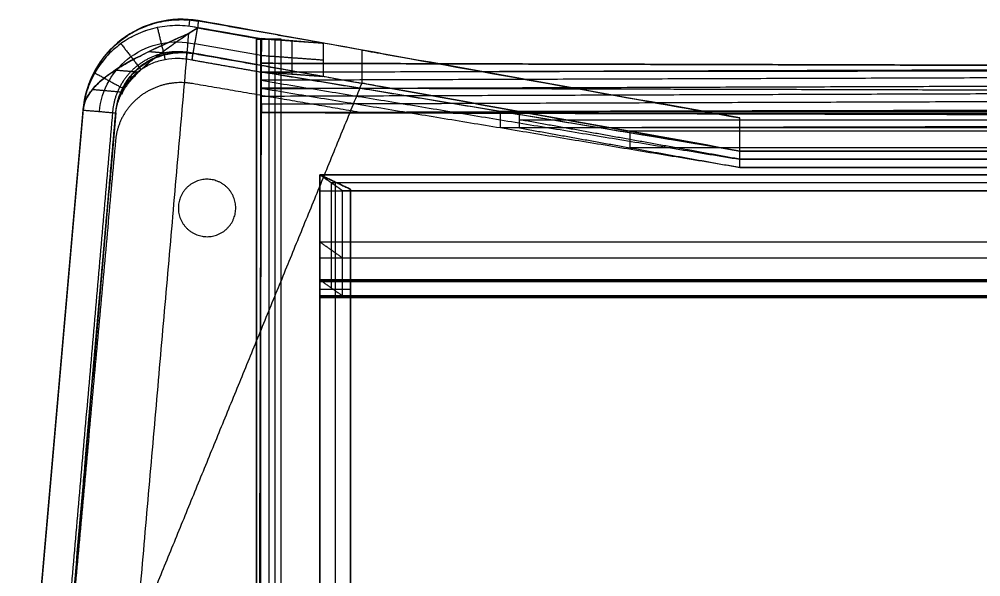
# Model space of a CAD drawing. Header units: millimetres. Extents: x -24510 to 1389, y 0 to 2011.
# Drawn here: x -24509.7 to -24275.1, y 1555.3 to 1691.3 of the extents above; entities that cross this region are included whole.
import ezdxf

# ---------------------------------------------------------------- set-up
doc = ezdxf.new("R2010")
doc.units = ezdxf.units.MM
doc.header["$MEASUREMENT"] = 0
doc.layers.add('Domyślny', color=7, linetype='Continuous', true_color=0x000000)
doc.layers.add('Warstwa 03', color=252, linetype='Continuous', true_color=0x696969)

msp = doc.modelspace()

# ---------------------------------------------------------------- linework, layer by layer
at = {"layer": 'Domyślny'}
for p, q in [((-24450.69, 1680.54, 1943.77), (-24450.68, 1680.54, 1947.77)), ((-24450.68, 1678.39, 1945.69), (-24450.69, 1674.39, 1945.69)), ((-24450.67, 1674.54, 1943.77), (-24450.66, 1674.54, 1947.77)), ((-24450.63, 1672.54, 1941.77), (-24450.62, 1668.54, 1941.77)), ((-24450.6, 1668.54, 1935.77), (-24450.62, 1672.54, 1935.77)), ((-24450.64, 1668.54, 1947.77), (-24450.65, 1668.54, 1943.77)), ((-24392.3, 1664.76, 1888.07), (-24392.29, 1668.76, 1888.07)), ((-24387.59, 1664.77, 1422.47), (-24387.59, 1668.77, 1422.47)), ((-24360.73, 1663.95, 1626.48), (-24360.73, 1659.95, 1626.48)), ((-24333.91, 1659.13, 1830.44), (-24333.92, 1655.13, 1830.44)), ((-24333.86, 1655.14, 1830.48), (-24333.86, 1659.14, 1830.48)), ((-24436.32, 1653.35, 1433.7), (-24436.32, 1653.35, 1440.46))]:
    msp.add_line(p, q, dxfattribs=at)
msp.add_polyline3d([(-24450.64, 1678.42, 1945.55), (-24086.82, 1678.84, 1945.75), (-24205.55, 1659.12, 1830.48), (-24333.86, 1659.14, 1830.48)], close=True, dxfattribs=at)
for points, degree in [([(-24426.09, 1675.59, 1130.52), (-24447.12, 1679.35, 1130.52), (-24468.15, 1683.12, 1130.52)], 2), ([(-24450.69, 1680.54, 1943.77), (-24450.67, 1674.54, 1943.77), (-24450.65, 1668.54, 1943.77)], 2), ([(-24087.72, 1679.57, 1942.73), (-24269.21, 1680.05, 1943.25), (-24450.69, 1680.54, 1943.77)], 2), ([(-24450.64, 1668.54, 1945.77), (-24450.67, 1674.54, 1945.77), (-24450.69, 1680.54, 1945.77)], 2), ([(-24450.69, 1680.54, 1945.77), (-24269.2, 1680.05, 1945.25), (-24087.72, 1679.57, 1944.73)], 2), ([(-24450.68, 1680.54, 1947.77), (-24450.67, 1676.54, 1947.77), (-24450.65, 1672.54, 1947.77)], 2), ([(-24087.71, 1679.57, 1946.73), (-24269.19, 1680.05, 1947.25), (-24450.68, 1680.54, 1947.77)], 2), ([(-24087.72, 1677.57, 1946.73), (-24269.2, 1676.98, 1946.21), (-24450.69, 1676.39, 1945.69)], 2), ([(-24450.68, 1678.39, 1945.69), (-24269.19, 1678.98, 1946.21), (-24087.71, 1679.57, 1946.73)], 2), ([(-24333.91, 1659.13, 1830.44), (-24392.29, 1668.76, 1888.07), (-24450.68, 1678.39, 1945.69)], 2), ([(-24425.36, 1668.35, 1418.48), (-24446.39, 1671.96, 1418.48), (-24467.42, 1675.58, 1418.48)], 2), ([(-24467.42, 1675.58, 1418.48), (-24467.42, 1675.58, 1420.48), (-24467.42, 1675.58, 1422.48)], 2), ([(-24425.36, 1668.35, 1422.48), (-24446.39, 1671.96, 1422.48), (-24467.42, 1675.58, 1422.48)], 2), ([(-24450.69, 1676.39, 1945.69), (-24392.3, 1666.76, 1888.07), (-24333.91, 1657.13, 1830.44)], 2), ([(-24450.69, 1674.39, 1945.69), (-24269.21, 1674.98, 1946.21), (-24087.72, 1675.57, 1946.73)], 2), ([(-24333.92, 1655.13, 1830.44), (-24392.3, 1664.76, 1888.07), (-24450.69, 1674.39, 1945.69)], 2), ([(-24450.67, 1674.54, 1943.77), (-24286.71, 1674.1, 1943.3), (-24122.75, 1673.66, 1942.83)], 2), ([(-24450.66, 1674.54, 1947.77), (-24269.17, 1674.05, 1947.25), (-24087.69, 1673.57, 1946.73)], 2), ([(-24450.64, 1672.54, 1943.77), (-24329.66, 1672.95, 1943.42), (-24208.68, 1673.37, 1943.08), (-24087.7, 1673.78, 1942.73)], 3), ([(-24450.63, 1672.54, 1941.77), (-24269.15, 1673.16, 1941.19), (-24087.66, 1673.78, 1940.6)], 2), ([(-24450.62, 1672.54, 1935.77), (-24269.13, 1673.16, 1935.19), (-24087.65, 1673.78, 1934.6)], 2), ([(-24450.65, 1672.54, 1947.77), (-24450.65, 1670.54, 1947.77), (-24450.64, 1668.54, 1947.77)], 2), ([(-24450.63, 1668.54, 1943.77), (-24450.63, 1669.88, 1943.77), (-24450.64, 1671.21, 1943.77), (-24450.64, 1672.54, 1943.77)], 3), ([(-24450.64, 1672.54, 1943.77), (-24450.63, 1672.54, 1939.77), (-24450.62, 1672.54, 1935.77)], 2), ([(-24450.61, 1670.54, 1935.77), (-24450.62, 1670.54, 1939.77), (-24450.63, 1670.54, 1943.77)], 2), ([(-24087.64, 1671.78, 1934.6), (-24269.12, 1671.16, 1935.19), (-24450.61, 1670.54, 1935.77)], 2), ([(-24450.65, 1668.54, 1943.77), (-24450.64, 1668.54, 1943.77), (-24450.63, 1668.54, 1943.77)], 2), ([(-24450.64, 1668.54, 1947.77), (-24269.15, 1668.05, 1947.25), (-24087.67, 1667.57, 1946.73)], 2), ([(-24450.64, 1668.54, 1947.77), (-24450.63, 1668.54, 1945.77), (-24450.63, 1668.54, 1943.77)], 2), ([(-24450.63, 1668.54, 1945.77), (-24450.64, 1668.54, 1945.77), (-24450.64, 1668.54, 1945.77)], 2), ([(-24450.63, 1668.54, 1943.77), (-24329.65, 1668.95, 1943.42), (-24208.67, 1669.37, 1943.08), (-24087.69, 1669.78, 1942.73)], 3), ([(-24450.63, 1668.54, 1943.77), (-24269.15, 1668.05, 1943.25), (-24087.68, 1667.57, 1942.73)], 2), ([(-24450.63, 1668.54, 1943.77), (-24450.61, 1668.54, 1939.77), (-24450.6, 1668.54, 1935.77)], 2), ([(-24087.67, 1667.57, 1944.73), (-24269.15, 1668.05, 1945.25), (-24450.63, 1668.54, 1945.77)], 2), ([(-24450.62, 1668.54, 1941.77), (-24269.14, 1669.16, 1941.19), (-24087.65, 1669.78, 1940.6)], 2), ([(-24450.6, 1668.54, 1935.77), (-24269.12, 1669.16, 1935.19), (-24087.63, 1669.78, 1934.6)], 2), ([(-24113.4, 1668.41, 1418.48), (-24269.38, 1668.38, 1418.48), (-24425.36, 1668.35, 1418.48)], 2), ([(-24113.4, 1668.41, 1422.48), (-24269.38, 1668.38, 1422.48), (-24425.36, 1668.35, 1422.48)], 2), ([(-24425.36, 1668.35, 1418.48), (-24425.36, 1668.35, 1420.48), (-24425.36, 1668.35, 1422.48)], 2), ([(-24146.65, 1669.34, 1888.59), (-24269.47, 1669.05, 1888.33), (-24392.29, 1668.76, 1888.07)], 2), ([(-24151.84, 1668.76, 1422.47), (-24269.71, 1668.76, 1422.47), (-24387.59, 1668.77, 1422.47)], 2), ([(-24387.59, 1668.77, 1422.47), (-24360.73, 1663.95, 1626.48), (-24333.86, 1659.14, 1830.48)], 2), ([(-24387.59, 1666.77, 1422.47), (-24269.71, 1666.76, 1422.47), (-24151.84, 1666.76, 1422.47)], 2), ([(-24333.86, 1657.14, 1830.48), (-24360.73, 1661.95, 1626.48), (-24387.59, 1666.77, 1422.47)], 2), ([(-24146.66, 1665.34, 1888.59), (-24269.48, 1665.05, 1888.33), (-24392.3, 1664.76, 1888.07)], 2), ([(-24151.84, 1664.76, 1422.47), (-24269.71, 1664.76, 1422.47), (-24387.59, 1664.77, 1422.47)], 2), ([(-24387.59, 1664.77, 1422.47), (-24360.73, 1659.95, 1626.48), (-24333.86, 1655.14, 1830.48)], 2), ([(-24178.69, 1663.94, 1626.48), (-24269.71, 1663.95, 1626.48), (-24360.73, 1663.95, 1626.48)], 2), ([(-24486.18, 1661.78, 1418.48), (-24493.92, 1576.36, 1418.48), (-24501.66, 1490.95, 1418.48)], 2), ([(-24486.18, 1661.78, 1422.48), (-24493.92, 1576.36, 1422.48), (-24501.66, 1490.95, 1422.48)], 2), ([(-24486.18, 1661.78, 1418.48), (-24486.18, 1661.78, 1420.48), (-24486.18, 1661.78, 1422.48)], 2), ([(-24178.69, 1659.94, 1626.48), (-24269.71, 1659.95, 1626.48), (-24360.73, 1659.95, 1626.48)], 2), ([(-24205.59, 1659.11, 1830.44), (-24269.75, 1659.12, 1830.44), (-24333.91, 1659.13, 1830.44)], 2), ([(-24333.86, 1659.14, 1830.48), (-24269.71, 1659.13, 1830.48), (-24205.55, 1659.12, 1830.48)], 2), ([(-24333.91, 1657.13, 1830.44), (-24269.76, 1657.12, 1830.44), (-24205.6, 1657.11, 1830.44)], 2), ([(-24205.55, 1657.12, 1830.48), (-24269.71, 1657.13, 1830.48), (-24333.86, 1657.14, 1830.48)], 2), ([(-24205.6, 1655.11, 1830.44), (-24269.76, 1655.12, 1830.44), (-24333.92, 1655.13, 1830.44)], 2), ([(-24333.86, 1655.14, 1830.48), (-24269.71, 1655.13, 1830.48), (-24205.55, 1655.12, 1830.48)], 2), ([(-24436.32, 1653.35, 1930.48), (-24436.32, 1640.53, 1685.81), (-24436.32, 1627.71, 1441.13)], 2), ([(-24436.32, 1653.35, 1930.48), (-24269.98, 1653.35, 1930.48), (-24103.64, 1653.35, 1930.48)], 2), ([(-24430.78, 1649.47, 1930.69), (-24433.55, 1651.41, 1930.59), (-24436.32, 1653.35, 1930.48)], 2), ([(-24436.32, 1653.35, 1930.48), (-24436.32, 1653.35, 1685.47), (-24436.32, 1653.35, 1440.46)], 2), ([(-24436.32, 1329.29, 1930.48), (-24436.32, 1491.32, 1930.48), (-24436.32, 1653.35, 1930.48)], 2), ([(-24428.84, 1649.8, 1930.48), (-24432.58, 1651.58, 1930.48), (-24436.32, 1653.35, 1930.48)], 2), ([(-24436.32, 1653.35, 1440.46), (-24436.32, 1491.32, 1440.46), (-24436.32, 1329.29, 1440.46)], 2), ([(-24436.32, 1653.35, 1440.46), (-24432.58, 1651.58, 1440.46), (-24428.84, 1649.8, 1440.46)], 2), ([(-24436.32, 1653.35, 1616.74), (-24436.32, 1491.32, 1616.74), (-24436.32, 1329.29, 1616.74)], 2), ([(-24428.84, 1649.8, 1616.74), (-24432.58, 1651.58, 1616.74), (-24436.32, 1653.35, 1616.74)], 2), ([(-24436.32, 1653.35, 1930.48), (-24436.32, 1653.35, 1685.47), (-24436.32, 1653.35, 1440.46)], 2), ([(-24436.32, 1653.35, 1930.48), (-24269.98, 1653.35, 1930.48), (-24103.64, 1653.35, 1930.48)], 2), ([(-24430.78, 1649.46, 1930.48), (-24433.55, 1651.41, 1930.48), (-24436.32, 1653.35, 1930.48)], 2), ([(-24103.64, 1653.35, 1440.46), (-24269.98, 1653.35, 1440.46), (-24436.32, 1653.35, 1440.46)], 2), ([(-24436.32, 1653.35, 1440.46), (-24433.55, 1651.41, 1440.46), (-24430.78, 1649.46, 1440.46)], 2), ([(-24103.64, 1653.35, 1616.74), (-24269.98, 1653.35, 1616.74), (-24436.32, 1653.35, 1616.74)], 2), ([(-24430.78, 1649.46, 1616.74), (-24433.55, 1651.41, 1616.74), (-24436.32, 1653.35, 1616.74)], 2), ([(-24103.64, 1653.35, 1440.46), (-24269.98, 1653.35, 1440.46), (-24436.32, 1653.35, 1440.46)], 2), ([(-24436.32, 1653.35, 1440.46), (-24436.32, 1491.32, 1440.46), (-24436.32, 1329.29, 1440.46)], 2), ([(-24103.64, 1653.35, 1433.7), (-24269.98, 1653.35, 1433.7), (-24436.32, 1653.35, 1433.7)], 2), ([(-24436.32, 1653.35, 1433.7), (-24436.32, 1491.32, 1433.7), (-24436.32, 1329.29, 1433.7)], 2), ([(-24436.32, 1653.35, 1437.08), (-24269.98, 1653.35, 1437.08), (-24103.64, 1653.35, 1437.08)], 2), ([(-24436.32, 1329.29, 1437.08), (-24436.32, 1491.32, 1437.08), (-24436.32, 1653.35, 1437.08)], 2), ([(-24436.32, 1625.47, 1472.69), (-24436.32, 1637.46, 1701.59), (-24436.32, 1649.46, 1930.48)], 2), ([(-24436.32, 1649.46, 1930.48), (-24432.58, 1649.46, 1930.48), (-24428.84, 1649.46, 1930.48)], 2), ([(-24436.32, 1332.85, 1930.48), (-24436.32, 1491.15, 1930.48), (-24436.32, 1649.46, 1930.48)], 2), ([(-24433.55, 1651.41, 1930.59), (-24433.55, 1638.59, 1685.91), (-24433.55, 1625.77, 1441.24)], 2), ([(-24106.41, 1651.41, 1930.59), (-24269.98, 1651.41, 1930.59), (-24433.55, 1651.41, 1930.59)], 2), ([(-24433.55, 1651.41, 1930.48), (-24433.55, 1651.41, 1685.47), (-24433.55, 1651.41, 1440.46)], 2), ([(-24106.41, 1651.41, 1930.48), (-24269.98, 1651.41, 1930.48), (-24433.55, 1651.41, 1930.48)], 2), ([(-24432.58, 1651.58, 1930.48), (-24432.58, 1651.58, 1685.47), (-24432.58, 1651.58, 1440.46)], 2), ([(-24432.58, 1651.58, 1930.48), (-24432.58, 1491.32, 1930.48), (-24432.58, 1331.07, 1930.48)], 2), ([(-24432.58, 1649.46, 1930.48), (-24432.58, 1491.15, 1930.48), (-24432.58, 1332.85, 1930.48)], 2), ([(-24430.78, 1649.47, 1930.69), (-24269.98, 1649.47, 1930.69), (-24109.18, 1649.47, 1930.69)], 2), ([(-24430.78, 1623.82, 1441.34), (-24430.78, 1636.65, 1686.01), (-24430.78, 1649.47, 1930.69)], 2), ([(-24430.78, 1649.46, 1930.48), (-24269.98, 1649.46, 1930.48), (-24109.18, 1649.46, 1930.48)], 2), ([(-24109.18, 1649.46, 1440.46), (-24269.98, 1649.46, 1440.46), (-24430.78, 1649.46, 1440.46)], 2), ([(-24430.78, 1649.46, 1440.46), (-24430.78, 1649.46, 1685.47), (-24430.78, 1649.46, 1930.48)], 2), ([(-24109.18, 1649.46, 1616.74), (-24269.98, 1649.46, 1616.74), (-24430.78, 1649.46, 1616.74)], 2), ([(-24428.84, 1332.85, 1930.48), (-24428.84, 1491.32, 1930.48), (-24428.84, 1649.8, 1930.48)], 2), ([(-24428.84, 1649.8, 1440.46), (-24428.84, 1491.32, 1440.46), (-24428.84, 1332.85, 1440.46)], 2), ([(-24428.84, 1649.8, 1440.46), (-24428.84, 1649.8, 1685.47), (-24428.84, 1649.8, 1930.48)], 2), ([(-24428.84, 1649.8, 1616.74), (-24428.84, 1491.32, 1616.74), (-24428.84, 1332.85, 1616.74)], 2), ([(-24428.84, 1332.85, 1930.48), (-24428.84, 1491.15, 1930.48), (-24428.84, 1649.46, 1930.48)], 2), ([(-24428.84, 1625.47, 1472.69), (-24428.84, 1637.46, 1701.59), (-24428.84, 1649.46, 1930.48)], 2), ([(-24103.64, 1636.93, 1617.17), (-24269.98, 1636.93, 1617.17), (-24436.32, 1636.93, 1617.17)], 2), ([(-24430.78, 1633.05, 1617.38), (-24433.55, 1634.99, 1617.27), (-24436.32, 1636.93, 1617.17)], 2), ([(-24428.84, 1633.05, 1617.38), (-24432.58, 1633.05, 1617.38), (-24436.32, 1633.05, 1617.38)], 2), ([(-24436.32, 1633.02, 1616.74), (-24436.32, 1491.15, 1616.74), (-24436.32, 1349.29, 1616.74)], 2), ([(-24109.18, 1633.05, 1617.38), (-24269.98, 1633.05, 1617.38), (-24430.78, 1633.05, 1617.38)], 2), ([(-24428.84, 1633.02, 1616.74), (-24428.84, 1491.15, 1616.74), (-24428.84, 1349.29, 1616.74)], 2), ([(-24103.64, 1627.71, 1441.13), (-24269.98, 1627.71, 1441.13), (-24436.32, 1627.71, 1441.13)], 2), ([(-24436.32, 1627.71, 1441.13), (-24433.55, 1625.77, 1441.24), (-24430.78, 1623.82, 1441.34)], 2), ([(-24436.32, 1627.67, 1440.46), (-24269.98, 1627.67, 1440.46), (-24103.64, 1627.67, 1440.46)], 2), ([(-24436.32, 1627.32, 1433.7), (-24436.32, 1627.49, 1437.08), (-24436.32, 1627.67, 1440.46)], 2), ([(-24436.32, 1627.67, 1440.46), (-24436.32, 1625.72, 1440.46), (-24436.32, 1623.78, 1440.46)], 2), ([(-24436.32, 1623.6, 1437.08), (-24436.32, 1625.55, 1437.08), (-24436.32, 1627.49, 1437.08)], 2), ([(-24436.32, 1627.32, 1433.7), (-24269.98, 1627.32, 1433.7), (-24103.64, 1627.32, 1433.7)], 2), ([(-24436.32, 1627.32, 1433.7), (-24436.32, 1625.37, 1433.7), (-24436.32, 1623.42, 1433.7)], 2), ([(-24436.32, 1623.82, 1441.34), (-24436.32, 1624.64, 1457.01), (-24436.32, 1625.47, 1472.69)], 2), ([(-24436.32, 1625.47, 1472.69), (-24432.58, 1625.47, 1472.69), (-24428.84, 1625.47, 1472.69)], 2), ([(-24436.32, 1623.78, 1440.46), (-24436.32, 1623.8, 1440.9), (-24436.32, 1623.82, 1441.34)], 2), ([(-24428.84, 1623.82, 1441.34), (-24432.58, 1623.82, 1441.34), (-24436.32, 1623.82, 1441.34)], 2), ([(-24436.32, 1623.78, 1440.46), (-24269.98, 1623.78, 1440.46), (-24103.64, 1623.78, 1440.46)], 2), ([(-24436.32, 1623.42, 1433.7), (-24436.32, 1623.6, 1437.08), (-24436.32, 1623.78, 1440.46)], 2), ([(-24436.32, 1623.78, 1440.46), (-24269.98, 1623.78, 1440.46), (-24103.64, 1623.78, 1440.46)], 2), ([(-24436.32, 1623.42, 1433.7), (-24436.32, 1623.6, 1437.08), (-24436.32, 1623.78, 1440.46)], 2), ([(-24436.32, 1623.78, 1440.46), (-24436.32, 1491.15, 1440.46), (-24436.32, 1358.53, 1440.46)], 2), ([(-24436.32, 1623.78, 1440.46), (-24432.58, 1623.78, 1440.46), (-24428.84, 1623.78, 1440.46)], 2), ([(-24436.32, 1623.78, 1440.46), (-24436.32, 1491.15, 1440.46), (-24436.32, 1358.53, 1440.46)], 2), ([(-24436.32, 1358.71, 1437.08), (-24436.32, 1491.15, 1437.08), (-24436.32, 1623.6, 1437.08)], 2), ([(-24109.18, 1623.82, 1441.34), (-24269.98, 1623.82, 1441.34), (-24430.78, 1623.82, 1441.34)], 2), ([(-24428.84, 1623.82, 1441.34), (-24428.84, 1624.64, 1457.01), (-24428.84, 1625.47, 1472.69)], 2), ([(-24428.84, 1623.78, 1440.46), (-24428.84, 1623.8, 1440.9), (-24428.84, 1623.82, 1441.34)], 2), ([(-24428.84, 1623.78, 1440.46), (-24428.84, 1491.15, 1440.46), (-24428.84, 1358.53, 1440.46)], 2), ([(-24436.32, 1623.42, 1433.7), (-24269.98, 1623.42, 1433.7), (-24103.64, 1623.42, 1433.7)], 2), ([(-24436.32, 1623.42, 1433.7), (-24269.98, 1623.42, 1433.7), (-24103.64, 1623.42, 1433.7)], 2), ([(-24436.32, 1623.42, 1433.7), (-24436.32, 1491.15, 1433.7), (-24436.32, 1358.88, 1433.7)], 2)]:
    msp.add_open_spline(points, degree=degree, dxfattribs=at)
for points in [[(-24467.42, 1675.58, 1418.48), (-24474.37, 1676.78, 1418.48), (-24479.97, 1672.66, 1418.48), (-24485.57, 1668.54, 1418.48), (-24486.18, 1661.78, 1418.48)], [(-24467.42, 1675.58, 1422.48), (-24474.37, 1676.78, 1422.48), (-24479.97, 1672.66, 1422.48), (-24485.57, 1668.54, 1422.48), (-24486.18, 1661.78, 1422.48)]]:
    msp.add_rational_spline(points, [1, 0.915006105096, 1, 0.915006105096, 1], degree=2, knots=[850.275932, 850.275932, 850.275932, 863.564677, 863.564677, 876.853421, 876.853421, 876.853421], dxfattribs=at)
at = {"layer": 'Warstwa 03', "color": 252, "true_color": 0x878c8c}
for p, q in [((-24468.23, 1689.56, 1945.97), (-24468.09, 1691.09, 1930.54)), ((-24468.38, 1687.82, 1950.77), (-24466.16, 1689.2, 1950.77)), ((-24467.27, 1688.51, 1954.77), (-24467.27, 1688.51, 1946.77)), ((-24466.16, 1689.2, 1950.77), (-24450.62, 1686.46, 1950.77)), ((-24450.63, 1682.44, 1946.13), (-24466.85, 1685.29, 1946.27)), ((-24468.92, 1681.63, 1945.17), (-24468.79, 1683.08, 1930.55)), ((-24486.14, 1668.44, 1930.77), (-24486.13, 1668.44, 1930.7))]:
    msp.add_line(p, q, dxfattribs=at)
at = {"layer": 'Warstwa 03'}
for p, q in [((-24445.77, 1686.42, 1914.77), (-24451.77, 1686.42, 1914.77)), ((-24450.77, 1686.42, 1954.77), (-24451.77, 1686.42, 1954.77)), ((-24451.77, 1686.42, 1934.77), (-24445.77, 1686.42, 1934.77))]:
    msp.add_line(p, q, dxfattribs=at)
at = {"layer": 'Warstwa 03', "color": 252, "true_color": 0x878c8c}
for points, knots in [([(-24494.1, 1669.13, 1930.77), (-24493.82, 1672.4, 1930.77), (-24492.88, 1675.57, 1930.76), (-24490.53, 1679.95, 1930.74), (-24489.57, 1681.37, 1930.73), (-24487.38, 1683.96, 1930.71), (-24486.14, 1685.14, 1930.7), (-24484.8, 1686.18, 1930.69), (-24483.46, 1687.22, 1930.68), (-24482.01, 1688.11, 1930.66), (-24478.95, 1689.57, 1930.64), (-24477.35, 1690.14, 1930.62), (-24474.06, 1690.92, 1930.59), (-24472.37, 1691.14, 1930.58), (-24469.11, 1691.21, 1930.55), (-24467.55, 1691.09, 1930.54), (-24466.02, 1690.82, 1930.52)], [0.401067, 0.401067, 0.401067, 0.401067, 10.252251, 10.252251, 15.36485, 15.36485, 20.477529, 20.477529, 20.477529, 25.56556, 25.56556, 30.653678, 30.653678, 35.742128, 35.742128, 40.432231, 40.432231, 40.432231, 40.432231]), ([(-24466.16, 1689.21, 1946.67), (-24469.41, 1689.9, 1945.57), (-24472.79, 1689.9, 1944.41), (-24479.21, 1688.56, 1941.94), (-24482.25, 1687.22, 1940.64), (-24487.49, 1683.43, 1937.94), (-24489.69, 1680.98, 1936.54), (-24492.86, 1675.42, 1933.68), (-24493.83, 1672.31, 1932.23), (-24494.1, 1669.13, 1930.77)], [-1, -1, -1, -1, -0.75, -0.75, -0.5, -0.5, -0.25, -0.25, 0, 0, 0, 0]), ([(-24466.16, 1689.21, 1946.67), (-24466.97, 1689.38, 1946.4), (-24467.79, 1689.51, 1946.12), (-24469.44, 1689.69, 1945.55), (-24470.27, 1689.73, 1945.26), (-24471.92, 1689.73, 1944.68), (-24472.75, 1689.69, 1944.39), (-24474.38, 1689.53, 1943.79), (-24475.2, 1689.4, 1943.48), (-24476.8, 1689.06, 1942.86), (-24477.59, 1688.86, 1942.55), (-24479.15, 1688.36, 1941.92), (-24479.91, 1688.07, 1941.6), (-24481.4, 1687.41, 1940.95), (-24482.13, 1687.04, 1940.63), (-24483.54, 1686.24, 1939.96), (-24484.22, 1685.8, 1939.63), (-24485.53, 1684.85, 1938.95), (-24486.16, 1684.34, 1938.61), (-24487.36, 1683.26, 1937.93), (-24487.93, 1682.69, 1937.58), (-24489, 1681.5, 1936.88), (-24489.5, 1680.87, 1936.53), (-24490.44, 1679.57, 1935.83), (-24490.88, 1678.9, 1935.47), (-24491.67, 1677.51, 1934.76), (-24492.03, 1676.79, 1934.4), (-24492.66, 1675.33, 1933.68), (-24492.94, 1674.58, 1933.31), (-24493.42, 1673.06, 1932.59), (-24493.61, 1672.28, 1932.23), (-24493.92, 1670.72, 1931.5), (-24494.04, 1669.93, 1931.13), (-24494.1, 1669.13, 1930.77)], [-1, -1, -1, -1, -0.9375, -0.9375, -0.875, -0.875, -0.8125, -0.8125, -0.75, -0.75, -0.6875, -0.6875, -0.625, -0.625, -0.5625, -0.5625, -0.5, -0.5, -0.4375, -0.4375, -0.375, -0.375, -0.3125, -0.3125, -0.25, -0.25, -0.1875, -0.1875, -0.125, -0.125, -0.0625, -0.0625, 0, 0, 0, 0]), ([(-24494.1, 1669.13, 1930.77), (-24494.07, 1669.57, 1931.56), (-24493.99, 1670, 1932.34), (-24493.76, 1670.85, 1933.9), (-24493.61, 1671.27, 1934.68), (-24493.23, 1672.11, 1936.22), (-24493, 1672.53, 1936.99), (-24492.47, 1673.35, 1938.49), (-24492.17, 1673.76, 1939.23), (-24491.49, 1674.58, 1940.68), (-24491.12, 1674.98, 1941.39), (-24490.31, 1675.78, 1942.78), (-24489.87, 1676.18, 1943.45), (-24488.92, 1676.97, 1944.76), (-24488.42, 1677.36, 1945.39), (-24487.35, 1678.14, 1946.6), (-24486.78, 1678.53, 1947.19), (-24485.6, 1679.29, 1948.3), (-24484.98, 1679.68, 1948.82), (-24483.7, 1680.44, 1949.82), (-24483.03, 1680.81, 1950.29), (-24481.65, 1681.57, 1951.16), (-24480.95, 1681.94, 1951.57), (-24479.49, 1682.68, 1952.31), (-24478.74, 1683.06, 1952.64), (-24477.22, 1683.79, 1953.24), (-24476.45, 1684.16, 1953.51), (-24474.87, 1684.9, 1953.96), (-24474.08, 1685.26, 1954.16), (-24472.47, 1685.99, 1954.46), (-24471.65, 1686.36, 1954.58), (-24470.02, 1687.09, 1954.73), (-24469.2, 1687.45, 1954.77), (-24468.38, 1687.82, 1954.77)], [-0.04289473, -0.04289473, -0.04289473, -0.04289473, -0.04021381, -0.04021381, -0.03753289, -0.03753289, -0.03485197, -0.03485197, -0.03217105, -0.03217105, -0.02949013, -0.02949013, -0.02680921, -0.02680921, -0.02412829, -0.02412829, -0.02144737, -0.02144737, -0.01876645, -0.01876645, -0.01608552, -0.01608552, -0.0134046, -0.0134046, -0.01072368, -0.01072368, -0.00804354, -0.00804354, -0.0053634, -0.0053634, -0.0026817, -0.0026817, 0, 0, 0, 0]), ([(-24486.14, 1668.44, 1930.77), (-24486.1, 1668.87, 1931.29), (-24486.03, 1669.3, 1931.82), (-24485.86, 1670.16, 1932.86), (-24485.74, 1670.58, 1933.38), (-24485.46, 1671.43, 1934.41), (-24485.3, 1671.85, 1934.91), (-24484.92, 1672.69, 1935.92), (-24484.71, 1673.11, 1936.41), (-24484.23, 1673.94, 1937.38), (-24483.97, 1674.35, 1937.85), (-24483.4, 1675.18, 1938.77), (-24483.1, 1675.59, 1939.22), (-24482.44, 1676.4, 1940.09), (-24482.09, 1676.81, 1940.52), (-24481.35, 1677.61, 1941.33), (-24480.96, 1678.02, 1941.71), (-24480.15, 1678.82, 1942.45), (-24479.73, 1679.22, 1942.81), (-24478.84, 1680.01, 1943.47), (-24478.39, 1680.41, 1943.78), (-24477.44, 1681.2, 1944.36), (-24476.96, 1681.59, 1944.63), (-24475.96, 1682.37, 1945.13), (-24475.45, 1682.77, 1945.35), (-24474.42, 1683.55, 1945.75), (-24473.89, 1683.94, 1945.93), (-24472.81, 1684.72, 1946.23), (-24472.27, 1685.1, 1946.36), (-24471.17, 1685.88, 1946.57), (-24470.61, 1686.27, 1946.64), (-24469.5, 1687.04, 1946.74), (-24468.94, 1687.43, 1946.77), (-24468.38, 1687.82, 1946.77)], [-0.03254702, -0.03254702, -0.03254702, -0.03254702, -0.03051283, -0.03051283, -0.02847864, -0.02847864, -0.02644445, -0.02644445, -0.02441026, -0.02441026, -0.02237607, -0.02237607, -0.02034189, -0.02034189, -0.0183077, -0.0183077, -0.01627351, -0.01627351, -0.01423932, -0.01423932, -0.01220513, -0.01220513, -0.01017256, -0.01017256, -0.00813999, -0.00813999, -0.00610418, -0.00610418, -0.00406838, -0.00406838, -0.00203419, -0.00203419, 0, 0, 0, 0]), ([(-24490.12, 1668.79, 1930.77), (-24489.89, 1671.41, 1932.17), (-24489.08, 1673.99, 1933.57), (-24486.45, 1678.58, 1936.33), (-24484.62, 1680.6, 1937.69), (-24480.26, 1683.72, 1940.31), (-24477.72, 1684.83, 1941.58), (-24472.37, 1685.91, 1944.01), (-24469.56, 1685.88, 1945.17), (-24466.85, 1685.29, 1946.27)], [0, 0, 0, 0, 10.579551, 10.579551, 21.159101, 21.159101, 31.738652, 31.738652, 42.318202, 42.318202, 42.318202, 42.318202]), ([(-24486.13, 1668.44, 1930.7), (-24485.94, 1670.62, 1930.7), (-24485.32, 1672.73, 1930.69), (-24483.75, 1675.66, 1930.68), (-24483.11, 1676.6, 1930.67), (-24481.65, 1678.33, 1930.66), (-24480.83, 1679.12, 1930.65), (-24479.93, 1679.81, 1930.65), (-24478.14, 1681.19, 1930.63), (-24476.07, 1682.18, 1930.61), (-24472.77, 1682.97, 1930.58), (-24471.64, 1683.11, 1930.57), (-24469.47, 1683.16, 1930.55), (-24468.43, 1683.08, 1930.54), (-24467.41, 1682.9, 1930.54)], [0.267378, 0.267378, 0.267378, 0.267378, 6.834834, 6.834834, 10.243233, 10.243233, 13.651686, 13.651686, 13.651686, 20.464541, 20.464541, 23.861463, 23.861463, 26.992458, 26.992458, 26.992458, 26.992458]), ([(-24486.14, 1668.44, 1930.77), (-24486.04, 1669.48, 1931.44), (-24485.84, 1670.51, 1932.12), (-24485.21, 1672.5, 1933.46), (-24484.78, 1673.46, 1934.13), (-24483.73, 1675.28, 1935.46), (-24483.1, 1676.13, 1936.12), (-24481.67, 1677.69, 1937.42), (-24480.87, 1678.39, 1938.07), (-24479.13, 1679.62, 1939.34), (-24478.19, 1680.14, 1939.97), (-24476.2, 1680.98, 1941.21), (-24475.16, 1681.29, 1941.82), (-24473.03, 1681.7, 1943.02), (-24471.93, 1681.8, 1943.61), (-24469.73, 1681.76, 1944.76), (-24468.63, 1681.62, 1945.32), (-24467.54, 1681.37, 1945.88)], [0, 0, 0, 0, 0.124995, 0.124995, 0.25, 0.25, 0.375, 0.375, 0.5, 0.5, 0.625, 0.625, 0.75, 0.75, 0.875005, 0.875005, 1, 1, 1, 1]), ([(-24480.55, 1678.42, 1942.09), (-24480.56, 1678.42, 1942.09), (-24480.56, 1678.42, 1942.09), (-24480.57, 1678.4, 1942.07), (-24480.59, 1678.39, 1942.06), (-24480.6, 1678.38, 1942.05)], [21.69411299, 21.69411299, 21.69411299, 21.69411299, 21.70307453, 21.70307453, 21.79382342, 21.79382342, 21.79382342, 21.79382342]), ([(-24484.46, 1673.53, 1936.9), (-24484.46, 1673.53, 1936.9), (-24484.47, 1673.53, 1936.9), (-24484.56, 1673.36, 1936.7), (-24484.66, 1673.19, 1936.5), (-24484.74, 1673.02, 1936.3)], [32.535539, 32.535539, 32.535539, 32.535539, 32.554612, 32.554612, 33.654184, 33.654184, 33.654184, 33.654184])]:
    msp.add_open_spline(points, degree=3, knots=knots, dxfattribs=at)
at = {"layer": 'Warstwa 03'}
for points, degree, knots in [([(-24466.01, 1690.94, 1130.52), (-24469.28, 1691.5, 1130.52), (-24472.66, 1691.37, 1130.52), (-24475.88, 1690.57, 1130.52), (-24479.1, 1689.77, 1130.52), (-24482.16, 1688.3, 1130.52), (-24484.79, 1686.28, 1130.52), (-24487.42, 1684.26, 1130.52), (-24489.63, 1681.68, 1130.52), (-24491.22, 1678.77, 1130.52), (-24492.82, 1675.86, 1130.52), (-24493.8, 1672.62, 1130.52), (-24494.09, 1669.32, 1130.52)], 3, [139.746189, 139.746189, 139.746189, 139.746189, 149.769167, 149.769167, 149.769167, 159.799093, 159.799093, 159.799093, 169.824594, 169.824594, 169.824594, 179.844053, 179.844053, 179.844053, 179.844053]), ([(-24466.01, 1690.94, 1930.52), (-24469.28, 1691.5, 1930.52), (-24472.66, 1691.37, 1930.52), (-24475.88, 1690.57, 1930.52), (-24479.1, 1689.77, 1930.52), (-24482.16, 1688.3, 1930.52), (-24484.79, 1686.28, 1930.52), (-24487.42, 1684.26, 1930.52), (-24489.63, 1681.68, 1930.52), (-24491.22, 1678.77, 1930.52), (-24492.82, 1675.86, 1930.52), (-24493.8, 1672.62, 1930.52), (-24494.09, 1669.32, 1930.52)], 3, [139.746189, 139.746189, 139.746189, 139.746189, 149.769167, 149.769167, 149.769167, 159.799093, 159.799093, 159.799093, 169.824594, 169.824594, 169.824594, 179.844053, 179.844053, 179.844053, 179.844053]), ([(-24333.86, 1667.23, 1830.48), (-24362.63, 1672.39, 1858.78), (-24391.39, 1677.55, 1887.08), (-24420.16, 1682.71, 1915.38), (-24425.29, 1683.63, 1920.43), (-24430.42, 1684.55, 1925.48), (-24435.54, 1685.47, 1930.52)], 3, [7.647623, 7.647623, 7.647623, 7.647623, 129.687997, 129.687997, 129.687997, 151.451067, 151.451067, 151.451067, 151.451067]), ([(-24486.12, 1668.62, 1130.52), (-24486.02, 1669.73, 1130.52), (-24485.81, 1670.82, 1130.52), (-24485.49, 1671.88, 1130.52), (-24485.17, 1672.94, 1130.52), (-24484.74, 1673.97, 1130.52), (-24484.21, 1674.94, 1130.52), (-24483.67, 1675.91, 1130.52), (-24483.04, 1676.83, 1130.52), (-24482.32, 1677.67, 1130.52), (-24481.6, 1678.52, 1130.52), (-24480.79, 1679.28, 1130.52), (-24479.92, 1679.96, 1130.52), (-24479.04, 1680.64, 1130.52), (-24478.09, 1681.22, 1130.52), (-24477.1, 1681.71, 1130.52), (-24476.1, 1682.19, 1130.52), (-24475.05, 1682.57, 1130.52), (-24473.98, 1682.84, 1130.52), (-24472.9, 1683.11, 1130.52), (-24471.8, 1683.27, 1130.52), (-24470.7, 1683.31, 1130.52), (-24469.59, 1683.35, 1130.52), (-24468.48, 1683.28, 1130.52), (-24467.39, 1683.1, 1130.52)], 3, [1919.712152, 1919.712152, 1919.712152, 1919.712152, 1923.041922, 1923.041922, 1923.041922, 1926.372017, 1926.372017, 1926.372017, 1929.702577, 1929.702577, 1929.702577, 1933.033413, 1933.033413, 1933.033413, 1936.363925, 1936.363925, 1936.363925, 1939.693106, 1939.693106, 1939.693106, 1943.019636, 1943.019636, 1943.019636, 1946.342047, 1946.342047, 1946.342047, 1946.342047]), ([(-24486.12, 1668.62, 1930.52), (-24486.02, 1669.73, 1930.52), (-24485.81, 1670.82, 1930.52), (-24485.49, 1671.88, 1930.52), (-24485.17, 1672.94, 1930.52), (-24484.74, 1673.97, 1930.52), (-24484.21, 1674.94, 1930.52), (-24483.67, 1675.91, 1930.52), (-24483.04, 1676.83, 1930.52), (-24482.32, 1677.67, 1930.52), (-24481.6, 1678.52, 1930.52), (-24480.79, 1679.28, 1930.52), (-24479.92, 1679.96, 1930.52), (-24479.04, 1680.64, 1930.52), (-24478.09, 1681.22, 1930.52), (-24477.1, 1681.71, 1930.52), (-24476.1, 1682.19, 1930.52), (-24475.05, 1682.57, 1930.52), (-24473.98, 1682.84, 1930.52), (-24472.9, 1683.11, 1930.52), (-24471.8, 1683.27, 1930.52), (-24470.7, 1683.31, 1930.52), (-24469.59, 1683.35, 1930.52), (-24468.48, 1683.28, 1930.52), (-24467.39, 1683.1, 1930.52)], 3, [1919.712152, 1919.712152, 1919.712152, 1919.712152, 1923.041922, 1923.041922, 1923.041922, 1926.372017, 1926.372017, 1926.372017, 1929.702577, 1929.702577, 1929.702577, 1933.033413, 1933.033413, 1933.033413, 1936.363925, 1936.363925, 1936.363925, 1939.693106, 1939.693106, 1939.693106, 1943.019636, 1943.019636, 1943.019636, 1946.342047, 1946.342047, 1946.342047, 1946.342047]), ([(-24426.02, 1683.76, 1130.52), (-24424.06, 1683.41, 1145.36), (-24422.11, 1683.06, 1160.2), (-24420.16, 1682.71, 1175.03), (-24404.87, 1679.97, 1291.12), (-24389.59, 1677.23, 1407.21), (-24360.83, 1672.06, 1625.69), (-24347.35, 1669.64, 1728.09), (-24333.86, 1667.23, 1830.48)], 3, [0, 0, 0, 0, 44.906277, 44.906277, 44.906277, 396.270569, 396.270569, 706.195326, 706.195326, 706.195326, 706.195326]), ([(-24502.59, 1488.67, 1130.52), (-24502.13, 1489.81, 1130.52), (-24501.66, 1490.94, 1130.52), (-24463.88, 1583.27, 1130.52), (-24426.09, 1675.59, 1130.52)], 2, [31.464126, 31.464126, 31.464126, 33.921278, 33.921278, 233.430712, 233.430712, 233.430712]), ([(-24502.59, 1488.67, 1134.52), (-24502.13, 1489.81, 1134.52), (-24501.66, 1490.94, 1134.52), (-24463.88, 1583.27, 1134.52), (-24426.09, 1675.59, 1134.52)], 2, [31.464126, 31.464126, 31.464126, 33.921278, 33.921278, 233.430712, 233.430712, 233.430712]), ([(-24435.54, 1677.38, 1930.52), (-24430.88, 1676.55, 1925.93), (-24426.21, 1675.71, 1921.34), (-24421.54, 1674.87, 1916.75), (-24392.32, 1669.63, 1887.99), (-24363.09, 1664.38, 1859.24), (-24333.86, 1659.14, 1830.48)], 3, [0, 0, 0, 0, 19.803253, 19.803253, 19.803253, 143.803444, 143.803444, 143.803444, 143.803444]), ([(-24333.86, 1659.14, 1830.48), (-24363.09, 1664.38, 1608.49), (-24392.32, 1669.63, 1386.5), (-24421.54, 1674.87, 1164.51), (-24423.03, 1675.14, 1153.18), (-24424.52, 1675.41, 1141.85), (-24426.02, 1675.67, 1130.52)], 3, [100.929148, 100.929148, 100.929148, 100.929148, 772.837659, 772.837659, 772.837659, 807.124493, 807.124493, 807.124493, 807.124493])]:
    msp.add_open_spline(points, degree=degree, knots=knots, dxfattribs=at)
at = {"layer": 'Warstwa 03', "color": 252, "true_color": 0x878c8c}
for points, degree in [([(-24466.02, 1690.82, 1930.52), (-24466.09, 1690.02, 1938.6), (-24466.16, 1689.21, 1946.67)], 2), ([(-24435.27, 1685.41, 1930.25), (-24450.64, 1688.12, 1930.39), (-24466.02, 1690.82, 1930.52)], 2), ([(-24468.38, 1687.82, 1946.77), (-24476.99, 1589.38, 1946.77), (-24485.6, 1490.94, 1946.77)], 2), ([(-24468.38, 1687.82, 1954.77), (-24476.99, 1589.38, 1954.77), (-24485.6, 1490.94, 1954.77)], 2), ([(-24468.38, 1687.82, 1954.77), (-24471.66, 1686.36, 1954.77), (-24474.94, 1684.9, 1954.15), (-24477.98, 1683.43, 1952.94)], 3), ([(-24476, 1689.23, 1943.17), (-24475.05, 1685.37, 1942.8), (-24474.09, 1681.5, 1942.42)], 2), ([(-24466.16, 1689.2, 1946.77), (-24467.27, 1688.51, 1946.77), (-24468.38, 1687.82, 1946.77)], 2), ([(-24466.16, 1689.2, 1954.77), (-24467.27, 1688.51, 1954.77), (-24468.38, 1687.82, 1954.77)], 2), ([(-24468.38, 1687.82, 1954.77), (-24468.38, 1687.82, 1950.77), (-24468.38, 1687.82, 1946.77)], 2), ([(-24468.38, 1687.82, 1946.77), (-24468.38, 1687.82, 1946.77), (-24468.38, 1687.82, 1946.77), (-24468.38, 1687.82, 1946.77)], 3), ([(-24467.54, 1681.37, 1945.88), (-24466.85, 1685.29, 1946.27), (-24466.16, 1689.21, 1946.67)], 2), ([(-24450.62, 1686.48, 1946.53), (-24458.39, 1687.85, 1946.6), (-24466.16, 1689.21, 1946.67)], 2), ([(-24466.16, 1689.2, 1954.77), (-24458.39, 1687.83, 1954.77), (-24450.62, 1686.46, 1954.77)], 2), ([(-24466.16, 1689.2, 1946.77), (-24466.16, 1689.2, 1950.77), (-24466.16, 1689.2, 1954.77)], 2), ([(-24450.62, 1686.46, 1946.77), (-24458.39, 1687.83, 1946.77), (-24466.16, 1689.2, 1946.77)], 2), ([(-24484.87, 1685.32, 1939.29), (-24482.44, 1682.16, 1939), (-24480, 1679, 1938.71)], 2), ([(-24450.62, 1686.46, 1954.77), (-24450.81, 1621.29, 1954.77), (-24451, 1556.12, 1954.77), (-24451.2, 1490.94, 1954.77)], 3), ([(-24450.62, 1686.46, 1946.77), (-24450.81, 1621.29, 1946.77), (-24451, 1556.11, 1946.77), (-24451.19, 1490.94, 1946.77)], 3), ([(-24450.62, 1686.48, 1946.53), (-24450.62, 1683.79, 1946.27), (-24450.63, 1681.09, 1946), (-24450.64, 1678.4, 1945.73)], 3), ([(-24450.61, 1686.6, 1945.35), (-24450.61, 1686.56, 1945.74), (-24450.62, 1686.52, 1946.14), (-24450.62, 1686.48, 1946.53)], 3), ([(-24450.62, 1686.46, 1946.77), (-24450.62, 1686.46, 1949.44), (-24450.62, 1686.46, 1952.1), (-24450.62, 1686.46, 1954.77)], 3), ([(-24435.27, 1685.41, 1930.25), (-24440.38, 1685.81, 1935.28), (-24445.5, 1686.2, 1940.32), (-24450.61, 1686.6, 1945.35)], 3), ([(-24477.98, 1683.42, 1952.94), (-24481.03, 1681.95, 1951.74), (-24483.83, 1680.45, 1949.96), (-24486.19, 1678.91, 1947.74)], 3), ([(-24477.98, 1683.42, 1952.94), (-24476.46, 1683.29, 1949.25), (-24474.93, 1683.16, 1945.55)], 2), ([(-24467.41, 1682.9, 1930.54), (-24467.48, 1682.14, 1938.21), (-24467.54, 1681.37, 1945.88)], 2), ([(-24435.27, 1677.25, 1930.25), (-24451.34, 1680.08, 1930.39), (-24467.41, 1682.9, 1930.54)], 2), ([(-24467.54, 1681.37, 1945.88), (-24459.09, 1679.89, 1945.8), (-24450.64, 1678.4, 1945.73)], 2), ([(-24486.19, 1678.91, 1947.74), (-24488.56, 1677.37, 1945.52), (-24490.48, 1675.8, 1942.86), (-24491.83, 1674.17, 1939.96)], 3), ([(-24491.27, 1678.2, 1935.11), (-24487.76, 1676.29, 1934.95), (-24484.26, 1674.37, 1934.79)], 2), ([(-24486.19, 1678.91, 1947.74), (-24483.38, 1678.66, 1944.91), (-24480.56, 1678.42, 1942.08)], 2), ([(-24435.27, 1677.25, 1930.25), (-24440.39, 1677.65, 1935.29), (-24445.52, 1678.04, 1940.33), (-24450.64, 1678.44, 1945.37)], 3), ([(-24450.64, 1678.44, 1945.37), (-24450.64, 1678.42, 1945.49), (-24450.64, 1678.41, 1945.61), (-24450.64, 1678.4, 1945.73)], 3), ([(-24491.83, 1674.17, 1939.95), (-24493.18, 1672.54, 1937.05), (-24493.95, 1670.87, 1933.91), (-24494.1, 1669.13, 1930.77)], 3), ([(-24491.83, 1674.17, 1939.95), (-24488.15, 1673.85, 1938.42), (-24484.47, 1673.53, 1936.89)], 2), ([(-24509.69, 1490.94, 1930.91), (-24504.5, 1550.34, 1930.86), (-24499.3, 1609.74, 1930.82), (-24494.1, 1669.13, 1930.77)], 3), ([(-24494.1, 1669.13, 1930.77), (-24490.12, 1668.79, 1930.77), (-24486.14, 1668.44, 1930.77)], 2), ([(-24486.13, 1668.44, 1930.7), (-24488.79, 1638.08, 1930.72), (-24491.45, 1607.71, 1930.75), (-24494.1, 1577.35, 1930.77)], 3), ([(-24494.1, 1577.35, 1930.77), (-24490.12, 1622.89, 1930.77), (-24486.14, 1668.44, 1930.77)], 2), ([(-24501.66, 1490.94, 1930.84), (-24499.14, 1519.74, 1930.81), (-24496.62, 1548.54, 1930.79), (-24494.1, 1577.35, 1930.77)], 3)]:
    msp.add_open_spline(points, degree=degree, dxfattribs=at)
at = {"layer": 'Warstwa 03'}
for points, degree in [([(-24466.01, 1690.94, 1130.52), (-24466.01, 1690.94, 1530.52), (-24466.01, 1690.94, 1930.52)], 2), ([(-24426.02, 1683.76, 1130.52), (-24439.35, 1686.15, 1130.52), (-24452.68, 1688.55, 1130.52), (-24466.01, 1690.94, 1130.52)], 3), ([(-24435.54, 1685.47, 1930.52), (-24445.7, 1687.29, 1930.52), (-24455.85, 1689.12, 1930.52), (-24466.01, 1690.94, 1930.52)], 3), ([(-24451.77, 1295.23, 1914.77), (-24451.77, 1490.83, 1914.77), (-24451.77, 1686.42, 1914.77)], 2), ([(-24451.77, 1686.42, 1914.77), (-24451.77, 1686.42, 1934.77), (-24451.77, 1686.42, 1954.77)], 2), ([(-24451.77, 1686.42, 1954.77), (-24451.77, 1490.83, 1954.77), (-24451.77, 1295.23, 1954.77)], 2), ([(-24451.77, 1295.23, 1934.77), (-24451.77, 1490.83, 1934.77), (-24451.77, 1686.42, 1934.77)], 2), ([(-24450.62, 1686.46, 1954.77), (-24450.91, 1588.7, 1954.77), (-24451.2, 1490.94, 1954.77)], 2), ([(-24451.19, 1490.94, 1946.77), (-24450.9, 1588.74, 1946.36), (-24450.61, 1686.54, 1945.94)], 2), ([(-24451.19, 1490.94, 1950.77), (-24450.91, 1588.72, 1950.56), (-24450.62, 1686.5, 1950.36)], 2), ([(-24450.77, 1295.23, 1954.77), (-24450.77, 1490.83, 1954.77), (-24450.77, 1686.42, 1954.77)], 2), ([(-24450.64, 1678.4, 1945.73), (-24450.63, 1682.47, 1945.84), (-24450.61, 1686.54, 1945.94)], 2), ([(-24450.61, 1686.54, 1945.94), (-24450.62, 1686.5, 1950.36), (-24450.62, 1686.46, 1954.77)], 2), ([(-24450.61, 1686.54, 1945.94), (-24443.08, 1686.01, 1938.23), (-24435.54, 1685.47, 1930.52)], 2), ([(-24448.77, 1686.42, 1914.77), (-24448.77, 1490.83, 1914.77), (-24448.77, 1295.23, 1914.77)], 2), ([(-24448.77, 1686.42, 1954.35), (-24448.77, 1686.42, 1934.56), (-24448.77, 1686.42, 1914.77)], 2), ([(-24447.24, 1295.23, 1953.31), (-24447.24, 1490.83, 1953.31), (-24447.24, 1686.42, 1953.31)], 2), ([(-24445.77, 1295.23, 1914.77), (-24445.77, 1490.83, 1914.77), (-24445.77, 1686.42, 1914.77)], 2), ([(-24445.77, 1686.42, 1914.77), (-24445.77, 1686.42, 1932.27), (-24445.77, 1686.42, 1949.77)], 2), ([(-24445.77, 1295.23, 1949.77), (-24445.77, 1490.83, 1949.77), (-24445.77, 1686.42, 1949.77)], 2), ([(-24445.77, 1295.23, 1934.77), (-24445.77, 1490.83, 1934.77), (-24445.77, 1686.42, 1934.77)], 2), ([(-24443.09, 1677.84, 1938.13), (-24443.09, 1681.92, 1938.18), (-24443.08, 1686.01, 1938.23)], 2), ([(-24435.54, 1685.47, 1930.52), (-24435.54, 1681.43, 1930.52), (-24435.54, 1677.38, 1930.52)], 2), ([(-24435.54, 1685.47, 1930.52), (-24435.54, 1681.37, 1930.52), (-24435.54, 1677.27, 1930.52)], 2), ([(-24426.09, 1675.59, 1130.52), (-24447.12, 1679.35, 1130.52), (-24468.15, 1683.12, 1130.52)], 2), ([(-24468.15, 1683.12, 1130.52), (-24468.15, 1683.12, 1132.52), (-24468.15, 1683.12, 1134.52)], 2), ([(-24426.09, 1675.59, 1134.52), (-24447.12, 1679.35, 1134.52), (-24468.15, 1683.12, 1134.52)], 2), ([(-24467.39, 1683.1, 1130.52), (-24467.39, 1683.1, 1530.52), (-24467.39, 1683.1, 1930.52)], 2), ([(-24467.39, 1683.1, 1130.52), (-24453.6, 1680.62, 1130.52), (-24439.81, 1678.15, 1130.52), (-24426.02, 1675.67, 1130.52)], 3), ([(-24467.39, 1683.1, 1930.52), (-24456.78, 1681.19, 1930.52), (-24446.16, 1679.29, 1930.52), (-24435.54, 1677.38, 1930.52)], 3), ([(-24450.63, 1682.47, 1945.84), (-24443.09, 1681.92, 1938.18), (-24435.54, 1681.37, 1930.52)], 2), ([(-24426.02, 1675.67, 1130.52), (-24426.02, 1679.72, 1130.52), (-24426.02, 1683.76, 1130.52)], 2), ([(-24435.54, 1677.27, 1930.52), (-24443.09, 1677.84, 1938.13), (-24450.64, 1678.4, 1945.73)], 2), ([(-24426.09, 1675.59, 1130.52), (-24426.09, 1675.59, 1132.52), (-24426.09, 1675.59, 1134.52)], 2), ([(-24494.09, 1669.32, 1130.52), (-24499.29, 1609.86, 1130.52), (-24504.49, 1550.4, 1130.52), (-24509.69, 1490.94, 1130.52)], 3), ([(-24494.09, 1669.32, 1930.52), (-24499.29, 1609.86, 1930.52), (-24504.49, 1550.4, 1930.52), (-24509.69, 1490.94, 1930.52)], 3), ([(-24486.91, 1668.76, 1130.52), (-24494.75, 1578.71, 1130.52), (-24502.59, 1488.67, 1130.52)], 2), ([(-24486.91, 1668.76, 1134.52), (-24494.75, 1578.71, 1134.52), (-24502.59, 1488.67, 1134.52)], 2), ([(-24501.66, 1490.94, 1130.52), (-24496.48, 1550.17, 1130.52), (-24491.3, 1609.4, 1130.52), (-24486.12, 1668.62, 1130.52)], 3), ([(-24501.66, 1490.94, 1930.52), (-24496.48, 1550.17, 1930.52), (-24491.3, 1609.4, 1930.52), (-24486.12, 1668.62, 1930.52)], 3), ([(-24494.09, 1669.32, 1130.52), (-24494.09, 1669.32, 1530.52), (-24494.09, 1669.32, 1930.52)], 2), ([(-24486.91, 1668.76, 1130.52), (-24486.91, 1668.76, 1132.52), (-24486.91, 1668.76, 1134.52)], 2), ([(-24486.12, 1668.62, 1130.52), (-24486.12, 1668.62, 1530.52), (-24486.12, 1668.62, 1930.52)], 2), ([(-24333.86, 1659.14, 1830.48), (-24333.86, 1663.18, 1830.48), (-24333.86, 1667.23, 1830.48)], 2), ([(-24464.47, 1638.28, 1130.52), (-24464.47, 1638.28, 1132.52), (-24464.47, 1638.28, 1134.52)], 2), ([(-24450.91, 1588.7, 1954.77), (-24450.91, 1588.72, 1950.56), (-24450.9, 1588.74, 1946.36)], 2)]:
    msp.add_open_spline(points, degree=degree, dxfattribs=at)
msp.add_rational_spline([(-24445.77, 1686.42, 1949.77), (-24445.77, 1686.42, 1954.77), (-24450.77, 1686.42, 1954.77)], [1, 0.707106781187, 1], degree=2, dxfattribs=at)
for points, weights, knots in [([(-24468.15, 1683.12, 1130.52), (-24475.1, 1684.36, 1130.52), (-24480.7, 1680.07, 1130.52), (-24486.3, 1675.78, 1130.52), (-24486.91, 1668.76, 1130.52)], [1, 0.915006105096, 1, 0.915006105096, 1], [276.162013, 276.162013, 276.162013, 289.450758, 289.450758, 302.739503, 302.739503, 302.739503]), ([(-24468.15, 1683.12, 1134.52), (-24475.1, 1684.36, 1134.52), (-24480.7, 1680.07, 1134.52), (-24486.3, 1675.78, 1134.52), (-24486.91, 1668.76, 1134.52)], [1, 0.915006105096, 1, 0.915006105096, 1], [276.162013, 276.162013, 276.162013, 289.450758, 289.450758, 302.739503, 302.739503, 302.739503]), ([(-24464.47, 1638.28, 1130.52), (-24471.45, 1638.89, 1130.52), (-24470.84, 1645.86, 1130.52), (-24470.23, 1652.83, 1130.52), (-24463.26, 1652.23, 1130.52), (-24456.28, 1651.62, 1130.52), (-24456.89, 1644.64, 1130.52), (-24457.5, 1637.67, 1130.52), (-24464.47, 1638.28, 1130.52)], [1, 0.707106781187, 1, 0.707106781187, 1, 0.707106781186, 1, 0.707106781186, 1], [483.506335, 483.506335, 483.506335, 494.501909, 494.501909, 505.497483, 505.497483, 516.493057, 516.493057, 527.488632, 527.488632, 527.488632]), ([(-24464.47, 1638.28, 1134.52), (-24471.45, 1638.89, 1134.52), (-24470.84, 1645.86, 1134.52), (-24470.23, 1652.83, 1134.52), (-24463.26, 1652.23, 1134.52), (-24456.28, 1651.62, 1134.52), (-24456.89, 1644.64, 1134.52), (-24457.5, 1637.67, 1134.52), (-24464.47, 1638.28, 1134.52)], [1, 0.707106781187, 1, 0.707106781187, 1, 0.707106781186, 1, 0.707106781186, 1], [483.506335, 483.506335, 483.506335, 494.501909, 494.501909, 505.497483, 505.497483, 516.493057, 516.493057, 527.488632, 527.488632, 527.488632])]:
    msp.add_rational_spline(points, weights, degree=2, knots=knots, dxfattribs=at)

doc.saveas('drawing.dxf')
